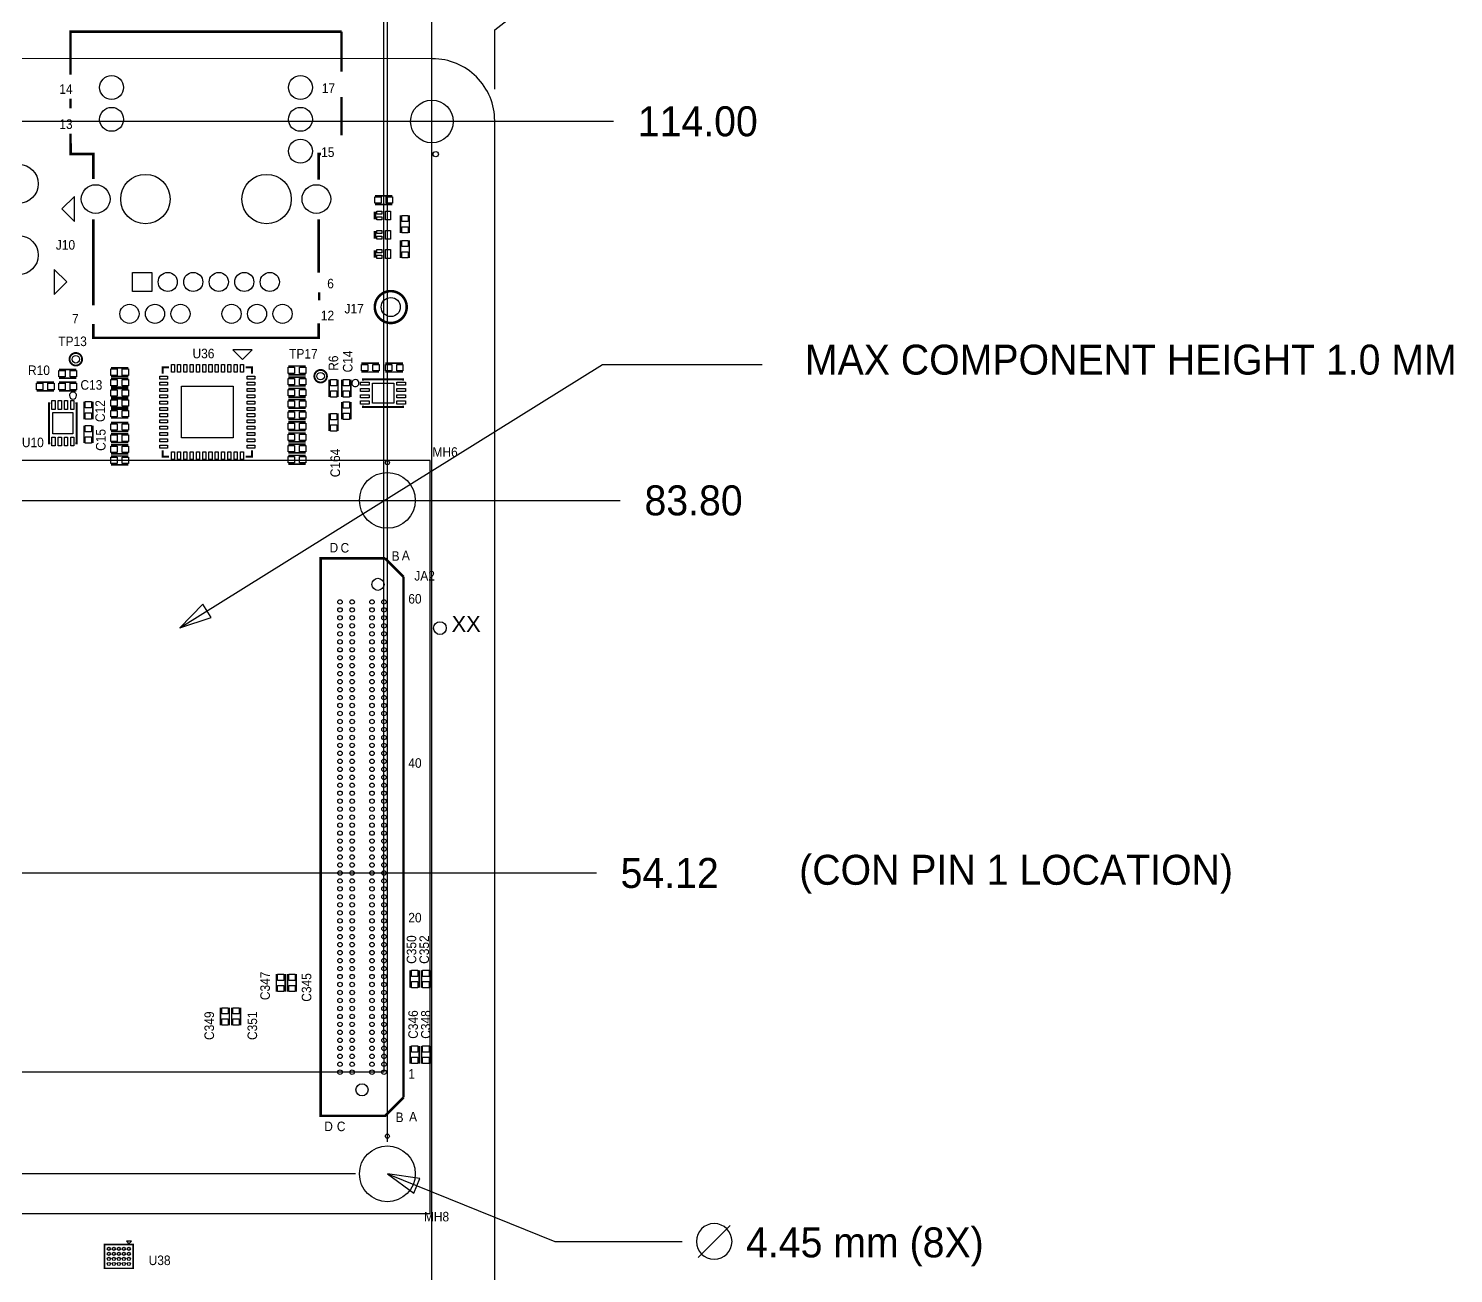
# Model space of a CAD drawing. Extents: x -2476 to 8518, y -1808 to 7994.
# Drawn here: x 4050 to 8518, y 874 to 4779 of the extents above; entities that cross this region are included whole.
import ezdxf
from ezdxf.enums import TextEntityAlignment as Align

# ---------------------------------------------------------------- set-up
doc = ezdxf.new("R2010")
doc.units = 0
doc.layers.add('1', color=211, linetype='CONTINUOUS')
doc.layers.add('2', color=191, linetype='CONTINUOUS')

msp = doc.modelspace()

# ---------------------------------------------------------------- linework, layer by layer
at = {"layer": '1'}
for points in [[(5164.7198, 1605.7069), (5164.7198, 5075), (5550, 5400), (5565.7973, 5984.5)], [(5175.3103, 1287.1045), (5175.3103, 4825), (5750, 5350), (5750, 5984.5)], [(5315.0902, 297.4191), (5315.0902, 4825), (5925, 5350), (5925, 5984.5)], [(5511.9402, 4589.3111), (5511.9402, 4775), (6250, 5350), (6250, 5959.5)], [(5164.7198, 1605.7069), (5164.7198, 5275)], [(296.85, 4488.168), (5884.5, 4488.168)], [(4525, 2900), (5850, 3725), (6350, 3725)], [(2268.6142, 1062.1045), (5309.6142, 1062.1045), (5309.6142, 3424.3095), (2268.6142, 3424.3095), (2268.6142, 1062.1045)], [(2493.8142, 3299.3093), (5905.5, 3299.3093)], [(4596.6759, 2974.0781), (4525, 2900), (4623.1037, 2931.6332), (4596.6759, 2974.0781)], [(3858.2475, 2130.7049), (5830.5, 2130.7049)], [(5164.7198, 1605.7069), (5164.7198, 1505.7069), (5064.7198, 1505.7069)], [(5064.7198, 1505.7069), (-55.5, 1505.7069)], [(5075.3103, 1187.1045), (-80.5, 1187.1045)], [(5175.3103, 1187.1045), (5700, 975), (6100, 975)], [(5277.3911, 1172.8038), (5175.3103, 1187.1045), (5258.6519, 1126.4482), (5277.3911, 1172.8038)], [(6250, 1025), (6150, 925)]]:
    msp.add_lwpolyline(points, dxfattribs=at)
for points in [[(195, 0), (5317.0449, 0.5482, 0.414025), (5511.9402, 195.5691), (5511.9402, 4489.3111, 0.414251), (5316.9402, 4684.3361), (194.9413, 4684.993, 0.414163), (0, 4490.018), (0, 194.982, 0.414187)], [(6255.9017, 975, 1), (6144.0983, 975, 1)]]:
    msp.add_lwpolyline(points, format="xyb", close=True, dxfattribs=at)
at = {"layer": '2'}
for points, const_width in [([(4181.6489, 4634.3093), (4181.6489, 4769.3093), (5031.6489, 4769.3093)], 8), ([(5031.6489, 4769.3093), (5031.6489, 4644.3093)], 8), ([(4181.6489, 4529.3093), (4181.6489, 4559.3093)], 8), ([(5031.6489, 4564.3093), (5031.6489, 4444.3093)], 8), ([(4253.1056, 4307.1439), (4253.1056, 4385.8841), (4182.2395, 4385.8841), (4181.6489, 4449.3093)], 8), ([(4967.6725, 4385.8841), (4959.7985, 4385.8841), (4959.7985, 4305.1754)], 8), ([(5191.3733, 4254.7423), (5136.2551, 4254.7423)], 5), ([(5136.2551, 4204.4983), (5136.2551, 4180.8763)], 7.874), ([(5191.3733, 4227.1833), (5136.2551, 4227.1833)], 5), ([(4253.1056, 3911.4747), (4253.1056, 4181.1597)], 8), ([(4959.7985, 4181.1597), (4959.7985, 4013.8369)], 8), ([(5216.5308, 4138.0099), (5216.5308, 4193.1281)], 5), ([(5244.0898, 4138.0099), (5244.0898, 4193.1281)], 5), ([(5136.2551, 4143.9155), (5136.2551, 4120.2935)], 7.874), ([(5216.5308, 4059.5454), (5216.5308, 4114.6636)], 5), ([(5244.0898, 4059.5454), (5244.0898, 4114.6636)], 5), ([(5136.2551, 4083.9155), (5136.2551, 4060.2935)], 7.874), ([(4961.3733, 3951.2778), (4961.3733, 3926.2778)], 8), ([(4959.7985, 3854.388), (4959.7985, 3809.1124), (4253.1056, 3809.1124), (4253.1056, 3852.4195)], 8), ([(4200.4993, 3710.0888), (4145.3811, 3710.0888)], 5), ([(4363.4993, 3715.0888), (4308.3811, 3715.0888)], 5), ([(4470.9402, 3696.3093), (4470.9402, 3716.3093), (4490.9402, 3716.3093)], 6), ([(4730.9402, 3716.3093), (4750.9402, 3716.3093), (4750.9402, 3696.3093)], 6), ([(4919.4091, 3720.6086), (4864.2909, 3720.6086)], 5), ([(5094.1054, 3729.3485), (5149.2236, 3729.3485)], 5), ([(5224.2236, 3729.3485), (5169.1054, 3729.3485)], 5), ([(4130.4993, 3670.0888), (4075.3811, 3670.0888)], 5), ([(4200.4993, 3682.5298), (4145.3811, 3682.5298)], 5), ([(4200.4993, 3670.0888), (4145.3811, 3670.0888)], 5), ([(4363.4993, 3687.5298), (4308.3811, 3687.5298)], 5), ([(4363.4993, 3681.9864), (4308.3811, 3681.9864)], 5), ([(4919.4091, 3693.0496), (4864.2909, 3693.0496)], 5), ([(4919.4091, 3685.6086), (4864.2909, 3685.6086)], 5), ([(4992.885, 3678.1281), (4992.885, 3623.0099)], 5), ([(5020.444, 3678.1281), (5020.444, 3623.0099)], 5), ([(5032.885, 3678.1281), (5032.885, 3623.0099)], 5), ([(5060.444, 3678.1281), (5060.444, 3623.0099)], 5), ([(5094.1054, 3701.7895), (5149.2236, 3701.7895)], 5), ([(5098.6724, 3674.9391), (5098.6724, 3678.8761), (5224.6566, 3678.8761), (5224.6566, 3674.9391)], 5.9055), ([(5224.2236, 3701.7895), (5169.1054, 3701.7895)], 5), ([(4130.4993, 3642.5298), (4075.3811, 3642.5298)], 5), ([(4200.4993, 3642.5298), (4145.3811, 3642.5298)], 5), ([(4363.4993, 3654.4274), (4308.3811, 3654.4274)], 5), ([(4363.4993, 3650.0888), (4308.3811, 3650.0888)], 5), ([(4363.4993, 3622.5298), (4308.3811, 3622.5298)], 5), ([(4363.4993, 3618.0888), (4308.3811, 3618.0888)], 5), ([(4919.4091, 3658.0496), (4864.2909, 3658.0496)], 5), ([(4919.4091, 3650.6086), (4864.2909, 3650.6086)], 5), ([(4919.4091, 3623.0496), (4864.2909, 3623.0496)], 5), ([(4118.5701, 3604.3014), (4114.6331, 3604.3014), (4114.6331, 3478.3172), (4118.5701, 3478.3172)], 5.9055), ([(4197.3103, 3604.3014), (4201.2473, 3604.3014), (4201.2473, 3478.3172), (4197.3103, 3478.3172)], 5.9055), ([(4224.1607, 3608.8684), (4224.1607, 3553.7502)], 5), ([(4251.7197, 3608.8684), (4251.7197, 3553.7502)], 5), ([(4363.4993, 3590.5298), (4308.3811, 3590.5298)], 5), ([(4308.3811, 3585.0888), (4363.4993, 3585.0888)], 5), ([(4919.4091, 3615.6086), (4864.2909, 3615.6086)], 5), ([(4919.4091, 3588.0496), (4864.2909, 3588.0496)], 5), ([(4919.4091, 3580.6086), (4864.2909, 3580.6086)], 5), ([(5032.885, 3608.1281), (5032.885, 3553.0099)], 5), ([(5060.444, 3608.1281), (5060.444, 3553.0099)], 5), ([(5098.6724, 3596.1989), (5098.6724, 3592.2619), (5224.6566, 3592.2619), (5224.6566, 3596.1989)], 5.9055), ([(4224.1607, 3478.7502), (4224.1607, 3533.8684)], 5), ([(4251.7197, 3478.7502), (4251.7197, 3533.8684)], 5), ([(4308.3811, 3557.5298), (4363.4993, 3557.5298)], 5), ([(4308.3811, 3543.0888), (4363.4993, 3543.0888)], 5), ([(4919.4091, 3553.0496), (4864.2909, 3553.0496)], 5), ([(4919.4091, 3545.6086), (4864.2909, 3545.6086)], 5), ([(4992.885, 3516.6713), (4992.885, 3571.7895)], 5), ([(5020.444, 3516.6713), (5020.444, 3571.7895)], 5), ([(4308.3811, 3515.5298), (4363.4993, 3515.5298)], 5), ([(4308.3811, 3508.0888), (4363.4993, 3508.0888)], 5), ([(4919.4091, 3518.0496), (4864.2909, 3518.0496)], 5), ([(4864.2909, 3510.6086), (4919.4091, 3510.6086)], 5), ([(4864.2909, 3483.0496), (4919.4091, 3483.0496)], 5), ([(4308.3811, 3480.5298), (4363.4993, 3480.5298)], 5), ([(4308.3811, 3473.0888), (4363.4993, 3473.0888)], 5), ([(4308.3811, 3445.5298), (4363.4993, 3445.5298)], 5), ([(4308.3811, 3438.4156), (4363.4993, 3438.4156)], 5), ([(4490.9402, 3436.3093), (4470.9402, 3436.3093), (4470.9402, 3456.3093)], 6), ([(4750.9402, 3456.3093), (4750.9402, 3436.3093), (4730.9402, 3436.3093)], 6), ([(4919.4091, 3475.6086), (4864.2909, 3475.6086)], 5), ([(4919.4091, 3448.0496), (4864.2909, 3448.0496)], 5), ([(4919.4091, 3440.6086), (4864.2909, 3440.6086)], 5), ([(4308.3811, 3410.8566), (4363.4993, 3410.8566)], 5), ([(4919.4091, 3413.0496), (4864.2909, 3413.0496)], 5), ([(5167.9246, 3117.6163), (4965.9009, 3117.6163), (4965.9009, 1368.7975), (5167.9246, 1368.7975), (5225.7435, 1426.6163)], 7.874), ([(5225.7435, 3059.7975), (5167.9246, 3117.6163)], 7.874), ([(5225.7435, 1426.6163), (5225.7435, 3059.7975)], 7.874), ([(4827.1607, 1758.4313), (4827.1607, 1813.5495)], 5), ([(4854.7197, 1758.4313), (4854.7197, 1813.5495)], 5), ([(4862.1607, 1758.4313), (4862.1607, 1813.5495)], 5), ([(4889.7197, 1758.4313), (4889.7197, 1813.5495)], 5), ([(5247.1607, 1770.4313), (5247.1607, 1825.5495)], 5), ([(5274.7197, 1770.4313), (5274.7197, 1825.5495)], 5), ([(5282.1607, 1770.4313), (5282.1607, 1825.5495)], 5), ([(5309.7197, 1770.4313), (5309.7197, 1825.5495)], 5), ([(4652.1607, 1708.1282), (4652.1607, 1653.01)], 5), ([(4679.7197, 1708.1282), (4679.7197, 1653.01)], 5), ([(4687.1607, 1708.1282), (4687.1607, 1653.01)], 5), ([(4714.7197, 1708.1282), (4714.7197, 1653.01)], 5), ([(5247.1607, 1588.1282), (5247.1607, 1533.01)], 5), ([(5274.7197, 1588.1282), (5274.7197, 1533.01)], 5), ([(5282.1607, 1588.1282), (5282.1607, 1533.01)], 5), ([(5309.7197, 1588.1282), (5309.7197, 1533.01)], 5), ([(4378.5859, 965.5061), (4378.5859, 890.7029), (4288.0347, 890.7029), (4288.0347, 965.5061), (4378.5859, 965.5061)], 5)]:
    msp.add_lwpolyline(points, dxfattribs=dict(at, const_width=const_width))
for points in [[(4154.641, 4213.3644), (4194.0111, 4173.9943), (4194.0111, 4252.7345)], [(5136.2552, 4230.9234), (5136.2552, 4251.0021), (5155.9402, 4251.0021), (5155.9402, 4230.9234)], [(5191.3732, 4251.00215), (5191.3732, 4230.92345), (5171.6882, 4230.92345), (5171.6882, 4251.00215)], [(5142.1489, 4196.6243), (5142.1489, 4206.4668), (5157.8969, 4206.4668), (5157.8969, 4196.6243)], [(5169.7197, 4178.9077), (5169.7197, 4206.4668), (5185.4677, 4206.4668), (5185.4677, 4178.9077)], [(5142.1528, 4178.9077), (5142.1528, 4188.7502), (5157.9008, 4188.7502), (5157.9008, 4178.9077)], [(5220.27095, 4193.128), (5240.34965, 4193.128), (5240.34965, 4173.443), (5220.27095, 4173.443)], [(5240.34965, 4138.01), (5220.27095, 4138.01), (5220.27095, 4157.695), (5240.34965, 4157.695)], [(5142.1489, 4136.0415), (5142.1489, 4145.884), (5157.8969, 4145.884), (5157.8969, 4136.0415)], [(5142.1528, 4118.3249), (5142.1528, 4128.1674), (5157.9008, 4128.1674), (5157.9008, 4118.3249)], [(5169.7197, 4118.3249), (5169.7197, 4145.884), (5185.4677, 4145.884), (5185.4677, 4118.3249)], [(5220.27095, 4114.6635), (5240.34965, 4114.6635), (5240.34965, 4094.9785), (5220.27095, 4094.9785)], [(5142.1489, 4076.0415), (5142.1489, 4085.884), (5157.8969, 4085.884), (5157.8969, 4076.0415)], [(5142.1528, 4058.3249), (5142.1528, 4068.1674), (5157.9008, 4068.1674), (5157.9008, 4058.3249)], [(5169.7197, 4058.3249), (5169.7197, 4085.884), (5185.4677, 4085.884), (5185.4677, 4058.3249)], [(5240.34965, 4059.5455), (5220.27095, 4059.5455), (5220.27095, 4079.2305), (5240.34965, 4079.2305)], [(4170.4284, 3984.3093), (4131.0583, 4023.6794), (4131.0583, 3944.9392)], [(4376.6489, 3954.3093), (4376.6489, 4014.3093), (4436.6489, 4014.3093), (4436.6489, 3954.3093)], [(4720.9402, 3741.3093), (4750.9402, 3771.3093), (4690.9402, 3771.3093)], [(4308.3812, 3691.2699), (4308.3812, 3711.3486), (4328.0662, 3711.3486), (4328.0662, 3691.2699)], [(4363.4992, 3711.34865), (4363.4992, 3691.26995), (4343.8142, 3691.26995), (4343.8142, 3711.34865)], [(4497.9168, 3724.9193), (4507.3656, 3724.9193), (4507.3656, 3701.2973), (4497.9168, 3701.2973)], [(4517.6178, 3724.9193), (4527.0666, 3724.9193), (4527.0666, 3701.2973), (4517.6178, 3701.2973)], [(4537.3138, 3724.9193), (4546.7626, 3724.9193), (4546.7626, 3701.2973), (4537.3138, 3701.2973)], [(4557.0148, 3724.9193), (4566.4636, 3724.9193), (4566.4636, 3701.2973), (4557.0148, 3701.2973)], [(4576.7158, 3724.9193), (4586.1646, 3724.9193), (4586.1646, 3701.2973), (4576.7158, 3701.2973)], [(4596.4168, 3724.9193), (4605.8656, 3724.9193), (4605.8656, 3701.2973), (4596.4168, 3701.2973)], [(4616.0148, 3724.9193), (4625.4636, 3724.9193), (4625.4636, 3701.2973), (4616.0148, 3701.2973)], [(4635.7158, 3724.9193), (4645.1646, 3724.9193), (4645.1646, 3701.2973), (4635.7158, 3701.2973)], [(4655.4168, 3724.9193), (4664.8656, 3724.9193), (4664.8656, 3701.2973), (4655.4168, 3701.2973)], [(4675.1178, 3724.9193), (4684.5666, 3724.9193), (4684.5666, 3701.2973), (4675.1178, 3701.2973)], [(4694.8138, 3724.9193), (4704.2626, 3724.9193), (4704.2626, 3701.2973), (4694.8138, 3701.2973)], [(4714.5148, 3724.9193), (4723.9636, 3724.9193), (4723.9636, 3701.2973), (4714.5148, 3701.2973)], [(4864.291, 3696.7897), (4864.291, 3716.8684), (4883.976, 3716.8684), (4883.976, 3696.7897)], [(4919.409, 3716.86845), (4919.409, 3696.78975), (4899.724, 3696.78975), (4899.724, 3716.86845)], [(5094.1055, 3705.5296), (5094.1055, 3725.6083), (5113.7905, 3725.6083), (5113.7905, 3705.5296)], [(5149.2235, 3725.60835), (5149.2235, 3705.52965), (5129.5385, 3705.52965), (5129.5385, 3725.60835)], [(5169.1055, 3705.5296), (5169.1055, 3725.6083), (5188.7905, 3725.6083), (5188.7905, 3705.5296)], [(5224.2235, 3725.60835), (5224.2235, 3705.52965), (5204.5385, 3705.52965), (5204.5385, 3725.60835)], [(4075.3812, 3646.2699), (4075.3812, 3666.3486), (4095.0662, 3666.3486), (4095.0662, 3646.2699)], [(4130.4992, 3666.34865), (4130.4992, 3646.26995), (4110.8142, 3646.26995), (4110.8142, 3666.34865)], [(4145.3812, 3686.2699), (4145.3812, 3706.3486), (4165.0662, 3706.3486), (4165.0662, 3686.2699)], [(4145.3812, 3646.2699), (4145.3812, 3666.3486), (4165.0662, 3666.3486), (4165.0662, 3646.2699)], [(4200.4992, 3706.34865), (4200.4992, 3686.26995), (4180.8142, 3686.26995), (4180.8142, 3706.34865)], [(4200.4992, 3666.34865), (4200.4992, 3646.26995), (4180.8142, 3646.26995), (4180.8142, 3666.34865)], [(4308.3812, 3658.1675), (4308.3812, 3678.2462), (4328.0662, 3678.2462), (4328.0662, 3658.1675)], [(4363.4992, 3678.24625), (4363.4992, 3658.16755), (4343.8142, 3658.16755), (4343.8142, 3678.24625)], [(4462.3302, 3679.8839), (4462.3302, 3689.3327), (4485.9522, 3689.3327), (4485.9522, 3679.8839)], [(4462.3302, 3660.1829), (4462.3302, 3669.6317), (4485.9522, 3669.6317), (4485.9522, 3660.1829)], [(4735.9282, 3679.8839), (4735.9282, 3689.3327), (4759.5502, 3689.3327), (4759.5502, 3679.8839)], [(4735.9282, 3660.1829), (4735.9282, 3669.6317), (4759.5502, 3669.6317), (4759.5502, 3660.1829)], [(4864.291, 3661.7897), (4864.291, 3681.8684), (4883.976, 3681.8684), (4883.976, 3661.7897)], [(4919.409, 3681.86845), (4919.409, 3661.78975), (4899.724, 3661.78975), (4899.724, 3681.86845)], [(4996.62515, 3678.128), (5016.70385, 3678.128), (5016.70385, 3658.443), (4996.62515, 3658.443)], [(5036.62515, 3678.128), (5056.70385, 3678.128), (5056.70385, 3658.443), (5036.62515, 3658.443)], [(5090.7983, 3660.1753), (5090.7983, 3670.0178), (5118.3574, 3670.0178), (5118.3574, 3660.1753)], [(5128.1999, 3604.0729), (5128.1999, 3667.065), (5195.129, 3667.065), (5195.129, 3604.0729)], [(5204.9715, 3660.1753), (5204.9715, 3670.0178), (5232.5306, 3670.0178), (5232.5306, 3660.1753)], [(4308.3812, 3626.2699), (4308.3812, 3646.3486), (4328.0662, 3646.3486), (4328.0662, 3626.2699)], [(4363.4992, 3646.34865), (4363.4992, 3626.26995), (4343.8142, 3626.26995), (4343.8142, 3646.34865)], [(4462.3302, 3640.4869), (4462.3302, 3649.9357), (4485.9522, 3649.9357), (4485.9522, 3640.4869)], [(4462.3302, 3620.7859), (4462.3302, 3630.2347), (4485.9522, 3630.2347), (4485.9522, 3620.7859)], [(4530.23155, 3657.01795), (4691.64885, 3657.01795), (4691.64885, 3495.60065), (4530.23155, 3495.60065)], [(4735.9282, 3640.4869), (4735.9282, 3649.9357), (4759.5502, 3649.9357), (4759.5502, 3640.4869)], [(4735.9282, 3620.7859), (4735.9282, 3630.2347), (4759.5502, 3630.2347), (4759.5502, 3620.7859)], [(4864.291, 3626.7897), (4864.291, 3646.8684), (4883.976, 3646.8684), (4883.976, 3626.7897)], [(4919.409, 3646.86845), (4919.409, 3626.78975), (4899.724, 3626.78975), (4899.724, 3646.86845)], [(5016.70385, 3623.01), (4996.62515, 3623.01), (4996.62515, 3642.695), (5016.70385, 3642.695)], [(5056.70385, 3623.01), (5036.62515, 3623.01), (5036.62515, 3642.695), (5056.70385, 3642.695)], [(5090.7983, 3640.4902), (5090.7983, 3650.3327), (5118.3574, 3650.3327), (5118.3574, 3640.4902)], [(5090.7983, 3620.8052), (5090.7983, 3630.6477), (5118.3574, 3630.6477), (5118.3574, 3620.8052)], [(5204.9715, 3640.4902), (5204.9715, 3650.3327), (5232.5306, 3650.3327), (5232.5306, 3640.4902)], [(5204.9715, 3620.8052), (5204.9715, 3630.6477), (5232.5306, 3630.6477), (5232.5306, 3620.8052)], [(4123.49135, 3612.17545), (4133.33385, 3612.17545), (4133.33385, 3584.61635), (4123.49135, 3584.61635)], [(4126.44415, 3574.77385), (4189.43625, 3574.77385), (4189.43625, 3507.84475), (4126.44415, 3507.84475)], [(4143.17645, 3612.17545), (4153.01895, 3612.17545), (4153.01895, 3584.61635), (4143.17645, 3584.61635)], [(4162.86145, 3612.17545), (4172.70395, 3612.17545), (4172.70395, 3584.61635), (4162.86145, 3584.61635)], [(4182.54655, 3612.17545), (4192.38905, 3612.17545), (4192.38905, 3584.61635), (4182.54655, 3584.61635)], [(4227.90085, 3608.8683), (4247.97955, 3608.8683), (4247.97955, 3589.1833), (4227.90085, 3589.1833)], [(4308.3812, 3594.2699), (4308.3812, 3614.3486), (4328.0662, 3614.3486), (4328.0662, 3594.2699)], [(4308.3812, 3561.2699), (4308.3812, 3581.3486), (4328.0662, 3581.3486), (4328.0662, 3561.2699)], [(4363.4992, 3614.34865), (4363.4992, 3594.26995), (4343.8142, 3594.26995), (4343.8142, 3614.34865)], [(4363.4992, 3581.34865), (4363.4992, 3561.26995), (4343.8142, 3561.26995), (4343.8142, 3581.34865)], [(4462.3302, 3601.0849), (4462.3302, 3610.5337), (4485.9522, 3610.5337), (4485.9522, 3601.0849)], [(4462.3302, 3581.3839), (4462.3302, 3590.8327), (4485.9522, 3590.8327), (4485.9522, 3581.3839)], [(4735.9282, 3601.0849), (4735.9282, 3610.5337), (4759.5502, 3610.5337), (4759.5502, 3601.0849)], [(4735.9282, 3581.3839), (4735.9282, 3590.8327), (4759.5502, 3590.8327), (4759.5502, 3581.3839)], [(4864.291, 3591.7897), (4864.291, 3611.8684), (4883.976, 3611.8684), (4883.976, 3591.7897)], [(4864.291, 3556.7897), (4864.291, 3576.8684), (4883.976, 3576.8684), (4883.976, 3556.7897)], [(4919.409, 3611.86845), (4919.409, 3591.78975), (4899.724, 3591.78975), (4899.724, 3611.86845)], [(4919.409, 3576.86845), (4919.409, 3556.78975), (4899.724, 3556.78975), (4899.724, 3576.86845)], [(5036.62515, 3608.128), (5056.70385, 3608.128), (5056.70385, 3588.443), (5036.62515, 3588.443)], [(5090.7983, 3601.1201), (5090.7983, 3610.9626), (5118.3574, 3610.9626), (5118.3574, 3601.1201)], [(5204.9715, 3601.1201), (5204.9715, 3610.9626), (5232.5306, 3610.9626), (5232.5306, 3601.1201)], [(4247.97955, 3553.7503), (4227.90085, 3553.7503), (4227.90085, 3573.4353), (4247.97955, 3573.4353)], [(4227.90085, 3533.8683), (4247.97955, 3533.8683), (4247.97955, 3514.1833), (4227.90085, 3514.1833)], [(4308.3812, 3519.2699), (4308.3812, 3539.3486), (4328.0662, 3539.3486), (4328.0662, 3519.2699)], [(4363.4992, 3539.34865), (4363.4992, 3519.26995), (4343.8142, 3519.26995), (4343.8142, 3539.34865)], [(4462.3302, 3561.7859), (4462.3302, 3571.2347), (4485.9522, 3571.2347), (4485.9522, 3561.7859)], [(4462.3302, 3542.0849), (4462.3302, 3551.5337), (4485.9522, 3551.5337), (4485.9522, 3542.0849)], [(4462.3302, 3522.3839), (4462.3302, 3531.8327), (4485.9522, 3531.8327), (4485.9522, 3522.3839)], [(4735.9282, 3561.7859), (4735.9282, 3571.2347), (4759.5502, 3571.2347), (4759.5502, 3561.7859)], [(4735.9282, 3542.0849), (4735.9282, 3551.5337), (4759.5502, 3551.5337), (4759.5502, 3542.0849)], [(4735.9282, 3522.3839), (4735.9282, 3531.8327), (4759.5502, 3531.8327), (4759.5502, 3522.3839)], [(4864.291, 3521.7897), (4864.291, 3541.8684), (4883.976, 3541.8684), (4883.976, 3521.7897)], [(4919.409, 3541.86845), (4919.409, 3521.78975), (4899.724, 3521.78975), (4899.724, 3541.86845)], [(4996.62515, 3571.7894), (5016.70385, 3571.7894), (5016.70385, 3552.1044), (4996.62515, 3552.1044)], [(5016.70385, 3516.6714), (4996.62515, 3516.6714), (4996.62515, 3536.3564), (5016.70385, 3536.3564)], [(5056.70385, 3553.01), (5036.62515, 3553.01), (5036.62515, 3572.695), (5056.70385, 3572.695)], [(4123.49135, 3498.00225), (4133.33385, 3498.00225), (4133.33385, 3470.44315), (4123.49135, 3470.44315)], [(4143.17645, 3498.00225), (4153.01895, 3498.00225), (4153.01895, 3470.44315), (4143.17645, 3470.44315)], [(4162.86145, 3498.00225), (4172.70395, 3498.00225), (4172.70395, 3470.44315), (4162.86145, 3470.44315)], [(4182.54655, 3498.00225), (4192.38905, 3498.00225), (4192.38905, 3470.44315), (4182.54655, 3470.44315)], [(4247.97955, 3478.7503), (4227.90085, 3478.7503), (4227.90085, 3498.4353), (4247.97955, 3498.4353)], [(4308.3812, 3484.2699), (4308.3812, 3504.3486), (4328.0662, 3504.3486), (4328.0662, 3484.2699)], [(4363.4992, 3504.34865), (4363.4992, 3484.26995), (4343.8142, 3484.26995), (4343.8142, 3504.34865)], [(4462.3302, 3502.6829), (4462.3302, 3512.1317), (4485.9522, 3512.1317), (4485.9522, 3502.6829)], [(4462.3302, 3482.9869), (4462.3302, 3492.4357), (4485.9522, 3492.4357), (4485.9522, 3482.9869)], [(4735.9282, 3502.6829), (4735.9282, 3512.1317), (4759.5502, 3512.1317), (4759.5502, 3502.6829)], [(4735.9282, 3482.9869), (4735.9282, 3492.4357), (4759.5502, 3492.4357), (4759.5502, 3482.9869)], [(4864.291, 3486.7897), (4864.291, 3506.8684), (4883.976, 3506.8684), (4883.976, 3486.7897)], [(4919.409, 3506.86845), (4919.409, 3486.78975), (4899.724, 3486.78975), (4899.724, 3506.86845)], [(4308.3812, 3449.2699), (4308.3812, 3469.3486), (4328.0662, 3469.3486), (4328.0662, 3449.2699)], [(4363.4992, 3469.34865), (4363.4992, 3449.26995), (4343.8142, 3449.26995), (4343.8142, 3469.34865)], [(4462.3302, 3463.2859), (4462.3302, 3472.7347), (4485.9522, 3472.7347), (4485.9522, 3463.2859)], [(4497.9168, 3451.3213), (4507.3656, 3451.3213), (4507.3656, 3427.6993), (4497.9168, 3427.6993)], [(4517.6178, 3451.3213), (4527.0666, 3451.3213), (4527.0666, 3427.6993), (4517.6178, 3427.6993)], [(4537.3138, 3451.3213), (4546.7626, 3451.3213), (4546.7626, 3427.6993), (4537.3138, 3427.6993)], [(4557.0148, 3451.3213), (4566.4636, 3451.3213), (4566.4636, 3427.6993), (4557.0148, 3427.6993)], [(4576.7158, 3451.3213), (4586.1646, 3451.3213), (4586.1646, 3427.6993), (4576.7158, 3427.6993)], [(4596.4168, 3451.3213), (4605.8656, 3451.3213), (4605.8656, 3427.6993), (4596.4168, 3427.6993)], [(4616.0148, 3451.3213), (4625.4636, 3451.3213), (4625.4636, 3427.6993), (4616.0148, 3427.6993)], [(4635.7158, 3451.3213), (4645.1646, 3451.3213), (4645.1646, 3427.6993), (4635.7158, 3427.6993)], [(4655.4168, 3451.3213), (4664.8656, 3451.3213), (4664.8656, 3427.6993), (4655.4168, 3427.6993)], [(4675.1178, 3451.3213), (4684.5666, 3451.3213), (4684.5666, 3427.6993), (4675.1178, 3427.6993)], [(4694.8138, 3451.3213), (4704.2626, 3451.3213), (4704.2626, 3427.6993), (4694.8138, 3427.6993)], [(4714.5148, 3451.3213), (4723.9636, 3451.3213), (4723.9636, 3427.6993), (4714.5148, 3427.6993)], [(4735.9282, 3463.2859), (4735.9282, 3472.7347), (4759.5502, 3472.7347), (4759.5502, 3463.2859)], [(4864.291, 3451.7897), (4864.291, 3471.8684), (4883.976, 3471.8684), (4883.976, 3451.7897)], [(4919.409, 3471.86845), (4919.409, 3451.78975), (4899.724, 3451.78975), (4899.724, 3471.86845)], [(4308.3812, 3414.5967), (4308.3812, 3434.6754), (4328.0662, 3434.6754), (4328.0662, 3414.5967)], [(4363.4992, 3434.67545), (4363.4992, 3414.59675), (4343.8142, 3414.59675), (4343.8142, 3434.67545)], [(4864.291, 3416.7897), (4864.291, 3436.8684), (4883.976, 3436.8684), (4883.976, 3416.7897)], [(4919.409, 3436.86845), (4919.409, 3416.78975), (4899.724, 3416.78975), (4899.724, 3436.86845)], [(4830.90085, 1813.5494), (4850.97955, 1813.5494), (4850.97955, 1793.8644), (4830.90085, 1793.8644)], [(4865.90085, 1813.5494), (4885.97955, 1813.5494), (4885.97955, 1793.8644), (4865.90085, 1793.8644)], [(5250.90085, 1825.5494), (5270.97955, 1825.5494), (5270.97955, 1805.8644), (5250.90085, 1805.8644)], [(5270.97955, 1770.4314), (5250.90085, 1770.4314), (5250.90085, 1790.1164), (5270.97955, 1790.1164)], [(5285.90085, 1825.5494), (5305.97955, 1825.5494), (5305.97955, 1805.8644), (5285.90085, 1805.8644)], [(5305.97955, 1770.4314), (5285.90085, 1770.4314), (5285.90085, 1790.1164), (5305.97955, 1790.1164)], [(4850.97955, 1758.4314), (4830.90085, 1758.4314), (4830.90085, 1778.1164), (4850.97955, 1778.1164)], [(4885.97955, 1758.4314), (4865.90085, 1758.4314), (4865.90085, 1778.1164), (4885.97955, 1778.1164)], [(4655.90085, 1708.1281), (4675.97955, 1708.1281), (4675.97955, 1688.4431), (4655.90085, 1688.4431)], [(4690.90085, 1708.1281), (4710.97955, 1708.1281), (4710.97955, 1688.4431), (4690.90085, 1688.4431)], [(4675.97955, 1653.0101), (4655.90085, 1653.0101), (4655.90085, 1672.6951), (4675.97955, 1672.6951)], [(4710.97955, 1653.0101), (4690.90085, 1653.0101), (4690.90085, 1672.6951), (4710.97955, 1672.6951)], [(5250.90085, 1588.1281), (5270.97955, 1588.1281), (5270.97955, 1568.4431), (5250.90085, 1568.4431)], [(5285.90085, 1588.1281), (5305.97955, 1588.1281), (5305.97955, 1568.4431), (5285.90085, 1568.4431)], [(5270.97955, 1533.0101), (5250.90085, 1533.0101), (5250.90085, 1552.6951), (5270.97955, 1552.6951)], [(5305.97955, 1533.0101), (5285.90085, 1533.0101), (5285.90085, 1552.6951), (5305.97955, 1552.6951)], [(4364.8064, 967.4746), (4372.6804, 975.3486), (4356.9323, 975.3486)]]:
    msp.add_lwpolyline(points, close=True, dxfattribs=at)
for points, const_width in [([(5235.9402, 3905.5691, 1), (5135.9402, 3905.5691, 1), (5235.9402, 3905.5691)], 8), ([(4218.0679, 3741.829, -0.414214), (4198.3829, 3722.144, -0.414214), (4178.6979, 3741.829, -0.414214), (4198.3829, 3761.514, -0.414214), (4218.0679, 3741.829)], 5.9055), ([(4966.081, 3708.4036, -0.414214), (4985.766, 3688.7186, -0.414214), (4966.081, 3669.0336, -0.414214), (4946.396, 3688.7186, -0.414214), (4966.081, 3708.4036)], 5.9055)]:
    msp.add_lwpolyline(points, format="xyb", dxfattribs=dict(at, const_width=const_width))
for points in [[(5086.1842, 3667.0651, 1), (5063.91645, 3667.06503, 1)], [(4200.5701, 3627.9235, 1), (4178.30243, 3627.92345, 1)]]:
    msp.add_lwpolyline(points, format="xyb", close=True, dxfattribs=at)
for centre, radius in [((4310.6489, 4594.3093), 37.5), ((4902.6489, 4594.3093), 37.5), ((4310.6489, 4494.3093), 37.5), ((4902.6489, 4494.3093), 37.5), ((5315.0902, 4487.4611), 66.929), ((4902.6489, 4394.3093), 37.5), ((5326.9012, 4385.0989), 8.46455), ((4019.6016, 4292.1046), 61.0235), ((4416.6489, 4244.3093), 77.5), ((4796.6489, 4244.3093), 77.5), ((4260.6489, 4244.3093), 45), ((4952.6489, 4244.3093), 45), ((4019.6016, 4068.4825), 61.0235), ((4486.6489, 3984.3093), 30), ((4566.6489, 3984.3093), 30), ((4646.6489, 3984.3093), 30), ((4726.6489, 3984.3093), 30), ((4806.6489, 3984.3093), 30), ((5185.9402, 3905.5691), 30), ((4366.6489, 3884.3093), 30), ((4446.6489, 3884.3093), 30), ((4526.6489, 3884.3093), 30), ((4686.6489, 3884.3093), 30), ((4766.6489, 3884.3093), 30), ((4846.6489, 3884.3093), 30), ((4198.3829, 3741.829), 11.811), ((4966.081, 3688.7186), 11.811), ((5175.3103, 3417.4195), 6.2992), ((5175.3103, 3299.3093), 87.5), ((5145.8222, 3035.9234), 19), ((5026.9246, 2980.7069), 7.00785), ((5026.9246, 2955.7069), 7.00785), ((5064.7198, 2980.7069), 7.00785), ((5064.7198, 2955.7069), 7.00785), ((5126.9246, 2980.7069), 7.00785), ((5126.9246, 2955.7069), 7.00785), ((5164.7198, 2980.7069), 7.00785), ((5164.7198, 2955.7069), 7.00785), ((5026.9246, 2930.7069), 7.00785), ((5026.9246, 2905.7069), 7.00785), ((5064.7198, 2930.7069), 7.00785), ((5064.7198, 2905.7069), 7.00785), ((5126.9246, 2930.7069), 7.00785), ((5126.9246, 2905.7069), 7.00785), ((5164.7198, 2930.7069), 7.00785), ((5164.7198, 2905.7069), 7.00785), ((5339.9402, 2898.5691), 20), ((5026.9246, 2880.7069), 7.00785), ((5026.9246, 2855.7069), 7.00785), ((5064.7198, 2880.7069), 7.00785), ((5064.7198, 2855.7069), 7.00785), ((5126.9246, 2880.7069), 7.00785), ((5126.9246, 2855.7069), 7.00785), ((5164.7198, 2880.7069), 7.00785), ((5164.7198, 2855.7069), 7.00785), ((5026.9246, 2830.7069), 7.00785), ((5064.7198, 2830.7069), 7.00785), ((5126.9246, 2830.7069), 7.00785), ((5164.7198, 2830.7069), 7.00785), ((5026.9246, 2805.7069), 7.00785), ((5026.9246, 2780.7069), 7.00785), ((5064.7198, 2805.7069), 7.00785), ((5064.7198, 2780.7069), 7.00785), ((5126.9246, 2805.7069), 7.00785), ((5126.9246, 2780.7069), 7.00785), ((5164.7198, 2805.7069), 7.00785), ((5164.7198, 2780.7069), 7.00785), ((5026.9246, 2755.7069), 7.00785), ((5026.9246, 2730.7069), 7.00785), ((5064.7198, 2755.7069), 7.00785), ((5064.7198, 2730.7069), 7.00785), ((5126.9246, 2755.7069), 7.00785), ((5126.9246, 2730.7069), 7.00785), ((5164.7198, 2755.7069), 7.00785), ((5164.7198, 2730.7069), 7.00785), ((5026.9246, 2705.7069), 7.00785), ((5026.9246, 2680.7069), 7.00785), ((5064.7198, 2705.7069), 7.00785), ((5064.7198, 2680.7069), 7.00785), ((5126.9246, 2705.7069), 7.00785), ((5126.9246, 2680.7069), 7.00785), ((5164.7198, 2705.7069), 7.00785), ((5164.7198, 2680.7069), 7.00785), ((5026.9246, 2655.7069), 7.00785), ((5026.9246, 2630.7069), 7.00785), ((5064.7198, 2655.7069), 7.00785), ((5064.7198, 2630.7069), 7.00785), ((5126.9246, 2655.7069), 7.00785), ((5126.9246, 2630.7069), 7.00785), ((5164.7198, 2655.7069), 7.00785), ((5164.7198, 2630.7069), 7.00785), ((5026.9246, 2605.7069), 7.00785), ((5064.7198, 2605.7069), 7.00785), ((5126.9246, 2605.7069), 7.00785), ((5164.7198, 2605.7069), 7.00785), ((5026.9246, 2580.7069), 7.00785), ((5026.9246, 2555.7069), 7.00785), ((5064.7198, 2580.7069), 7.00785), ((5064.7198, 2555.7069), 7.00785), ((5126.9246, 2580.7069), 7.00785), ((5126.9246, 2555.7069), 7.00785), ((5164.7198, 2580.7069), 7.00785), ((5164.7198, 2555.7069), 7.00785), ((5026.9246, 2530.7069), 7.00785), ((5026.9246, 2505.7069), 7.00785), ((5064.7198, 2530.7069), 7.00785), ((5064.7198, 2505.7069), 7.00785), ((5126.9246, 2530.7069), 7.00785), ((5126.9246, 2505.7069), 7.00785), ((5164.7198, 2530.7069), 7.00785), ((5164.7198, 2505.7069), 7.00785), ((5026.9246, 2480.7069), 7.00785), ((5026.9246, 2455.7069), 7.00785), ((5064.7198, 2480.7069), 7.00785), ((5064.7198, 2455.7069), 7.00785), ((5126.9246, 2480.7069), 7.00785), ((5126.9246, 2455.7069), 7.00785), ((5164.7198, 2480.7069), 7.00785), ((5164.7198, 2455.7069), 7.00785), ((5026.9246, 2430.7069), 7.00785), ((5064.7198, 2430.7069), 7.00785), ((5126.9246, 2430.7069), 7.00785), ((5164.7198, 2430.7069), 7.00785), ((5026.9246, 2405.7069), 7.00785), ((5026.9246, 2380.7069), 7.00785), ((5064.7198, 2405.7069), 7.00785), ((5064.7198, 2380.7069), 7.00785), ((5126.9246, 2405.7069), 7.00785), ((5126.9246, 2380.7069), 7.00785), ((5164.7198, 2405.7069), 7.00785), ((5164.7198, 2380.7069), 7.00785), ((5026.9246, 2355.7069), 7.00785), ((5026.9246, 2330.7069), 7.00785), ((5064.7198, 2355.7069), 7.00785), ((5064.7198, 2330.7069), 7.00785), ((5126.9246, 2355.7069), 7.00785), ((5126.9246, 2330.7069), 7.00785), ((5164.7198, 2355.7069), 7.00785), ((5164.7198, 2330.7069), 7.00785), ((5026.9246, 2305.7069), 7.00785), ((5026.9246, 2280.7069), 7.00785), ((5064.7198, 2305.7069), 7.00785), ((5064.7198, 2280.7069), 7.00785), ((5126.9246, 2305.7069), 7.00785), ((5126.9246, 2280.7069), 7.00785), ((5164.7198, 2305.7069), 7.00785), ((5164.7198, 2280.7069), 7.00785), ((5026.9246, 2255.7069), 7.00785), ((5026.9246, 2230.7069), 7.00785), ((5064.7198, 2255.7069), 7.00785), ((5064.7198, 2230.7069), 7.00785), ((5126.9246, 2255.7069), 7.00785), ((5126.9246, 2230.7069), 7.00785), ((5164.7198, 2255.7069), 7.00785), ((5164.7198, 2230.7069), 7.00785), ((5026.9246, 2205.7069), 7.00785), ((5064.7198, 2205.7069), 7.00785), ((5126.9246, 2205.7069), 7.00785), ((5164.7198, 2205.7069), 7.00785), ((5026.9246, 2180.7069), 7.00785), ((5026.9246, 2155.7069), 7.00785), ((5064.7198, 2180.7069), 7.00785), ((5064.7198, 2155.7069), 7.00785), ((5126.9246, 2180.7069), 7.00785), ((5126.9246, 2155.7069), 7.00785), ((5164.7198, 2180.7069), 7.00785), ((5164.7198, 2155.7069), 7.00785), ((5026.9246, 2130.7069), 7.00785), ((5026.9246, 2105.7069), 7.00785), ((5064.7198, 2130.7069), 7.00785), ((5064.7198, 2105.7069), 7.00785), ((5126.9246, 2130.7069), 7.00785), ((5126.9246, 2105.7069), 7.00785), ((5164.7198, 2130.7069), 7.00785), ((5164.7198, 2105.7069), 7.00785), ((5026.9246, 2080.7069), 7.00785), ((5026.9246, 2055.7069), 7.00785), ((5064.7198, 2080.7069), 7.00785), ((5064.7198, 2055.7069), 7.00785), ((5126.9246, 2080.7069), 7.00785), ((5126.9246, 2055.7069), 7.00785), ((5164.7198, 2080.7069), 7.00785), ((5164.7198, 2055.7069), 7.00785), ((5026.9246, 2030.7069), 7.00785), ((5026.9246, 2005.7069), 7.00785), ((5064.7198, 2030.7069), 7.00785), ((5064.7198, 2005.7069), 7.00785), ((5126.9246, 2030.7069), 7.00785), ((5126.9246, 2005.7069), 7.00785), ((5164.7198, 2030.7069), 7.00785), ((5164.7198, 2005.7069), 7.00785), ((5026.9246, 1980.7069), 7.00785), ((5064.7198, 1980.7069), 7.00785), ((5126.9246, 1980.7069), 7.00785), ((5164.7198, 1980.7069), 7.00785), ((5026.9246, 1955.7069), 7.00785), ((5026.9246, 1930.7069), 7.00785), ((5064.7198, 1955.7069), 7.00785), ((5064.7198, 1930.7069), 7.00785), ((5126.9246, 1955.7069), 7.00785), ((5126.9246, 1930.7069), 7.00785), ((5164.7198, 1955.7069), 7.00785), ((5164.7198, 1930.7069), 7.00785), ((5026.9246, 1905.7069), 7.00785), ((5026.9246, 1880.7069), 7.00785), ((5064.7198, 1905.7069), 7.00785), ((5064.7198, 1880.7069), 7.00785), ((5126.9246, 1905.7069), 7.00785), ((5126.9246, 1880.7069), 7.00785), ((5164.7198, 1905.7069), 7.00785), ((5164.7198, 1880.7069), 7.00785), ((5026.9246, 1855.7069), 7.00785), ((5026.9246, 1830.7069), 7.00785), ((5064.7198, 1855.7069), 7.00785), ((5064.7198, 1830.7069), 7.00785), ((5126.9246, 1855.7069), 7.00785), ((5126.9246, 1830.7069), 7.00785), ((5164.7198, 1855.7069), 7.00785), ((5164.7198, 1830.7069), 7.00785), ((5026.9246, 1805.7069), 7.00785), ((5026.9246, 1780.7069), 7.00785), ((5064.7198, 1805.7069), 7.00785), ((5064.7198, 1780.7069), 7.00785), ((5126.9246, 1805.7069), 7.00785), ((5126.9246, 1780.7069), 7.00785), ((5164.7198, 1805.7069), 7.00785), ((5164.7198, 1780.7069), 7.00785), ((5026.9246, 1755.7069), 7.00785), ((5064.7198, 1755.7069), 7.00785), ((5126.9246, 1755.7069), 7.00785), ((5164.7198, 1755.7069), 7.00785), ((5026.9246, 1730.7069), 7.00785), ((5026.9246, 1705.7069), 7.00785), ((5064.7198, 1730.7069), 7.00785), ((5064.7198, 1705.7069), 7.00785), ((5126.9246, 1730.7069), 7.00785), ((5126.9246, 1705.7069), 7.00785), ((5164.7198, 1730.7069), 7.00785), ((5164.7198, 1705.7069), 7.00785), ((5026.9246, 1680.7069), 7.00785), ((5026.9246, 1655.7069), 7.00785), ((5064.7198, 1680.7069), 7.00785), ((5064.7198, 1655.7069), 7.00785), ((5126.9246, 1680.7069), 7.00785), ((5126.9246, 1655.7069), 7.00785), ((5164.7198, 1680.7069), 7.00785), ((5164.7198, 1655.7069), 7.00785), ((5026.9246, 1630.7069), 7.00785), ((5026.9246, 1605.7069), 7.00785), ((5064.7198, 1630.7069), 7.00785), ((5064.7198, 1605.7069), 7.00785), ((5126.9246, 1630.7069), 7.00785), ((5126.9246, 1605.7069), 7.00785), ((5164.7198, 1630.7069), 7.00785), ((5164.7198, 1605.7069), 7.00785), ((5026.9246, 1580.7069), 7.00785), ((5064.7198, 1580.7069), 7.00785), ((5126.9246, 1580.7069), 7.00785), ((5164.7198, 1580.7069), 7.00785), ((5026.9246, 1555.7069), 7.00785), ((5026.9246, 1530.7069), 7.00785), ((5064.7198, 1555.7069), 7.00785), ((5064.7198, 1530.7069), 7.00785), ((5126.9246, 1555.7069), 7.00785), ((5126.9246, 1530.7069), 7.00785), ((5164.7198, 1555.7069), 7.00785), ((5164.7198, 1530.7069), 7.00785), ((5026.9246, 1505.7069), 7.00785), ((5064.7198, 1505.7069), 7.00785), ((5126.9246, 1505.7069), 7.00785), ((5164.7198, 1505.7069), 7.00785), ((5095.8222, 1450.4904), 19), ((5175.3103, 1305.2147), 6.2992), ((5175.3103, 1187.1045), 87.5), ((4301.8142, 951.7265), 4.92125), ((4301.8142, 935.9785), 4.92125), ((4317.5623, 951.7265), 4.92125), ((4317.5623, 935.9785), 4.92125), ((4333.3103, 951.7265), 4.92125), ((4333.3103, 935.9785), 4.92125), ((4349.0583, 951.7265), 4.92125), ((4349.0583, 935.9785), 4.92125), ((4364.8064, 951.7265), 4.92125), ((4364.8064, 935.9785), 4.92125), ((4301.8142, 920.2305), 4.92125), ((4301.8142, 904.4825), 4.92125), ((4317.5623, 920.2305), 4.92125), ((4317.5623, 904.4825), 4.92125), ((4333.3103, 920.2305), 4.92125), ((4333.3103, 904.4825), 4.92125), ((4349.0583, 920.2305), 4.92125), ((4349.0583, 904.4825), 4.92125), ((4364.8064, 920.2305), 4.92125), ((4364.8064, 904.4825), 4.92125)]:
    msp.add_circle(centre, radius, dxfattribs=at)

# ---------------------------------------------------------------- texts
at = {"layer": '1', "width": 0.978723}
for s, p in [('114.00', (5960.5, 4441.168)), ('MAX COMPONENT HEIGHT 1.0 MM', (6484.5, 3693.6667)), ('83.80', (5981.5, 3252.3093)), ('(CON PIN 1 LOCATION)', (6466.5, 2093.6666)), ('54.12', (5906.5, 2083.7049)), ('4.45 mm (8X)', (6300, 925))]:
    msp.add_text(s, height=94, dxfattribs=at).set_placement(p)
at = {"layer": '2'}
for s, height, width, p in [('14', 30, 0.933333, (4146.6489, 4574.3093)), ('17', 30, 0.933333, (4969.7473, 4577.1085)), ('13', 30, 0.933333, (4146.6489, 4464.3093)), ('15', 30, 0.933333, (4967.6489, 4376.2109)), ('6', 30, 0.933333, (4986.6489, 3964.3093)), ('12', 30, 0.933333, (4966.6489, 3864.2109)), ('J17', 30, 0.933333, (5040.9402, 3885.5691)), ('7', 30, 0.933333, (4186.6489, 3854.3093)), ('TP13', 30, 0.933333, (4143.3829, 3783.0888)), ('U36', 30, 0.933333, (4564.319, 3744.8751)), ('TP17', 30, 0.933333, (4867.235, 3744.1381)), ('R10', 30, 0.933333, (4048.6223, 3692.3985)), ('C13', 30, 0.933333, (4212.9402, 3646.3093)), ('U10', 30, 0.933333, (4029.3103, 3466.1045)), ('MH6', 30, 0.933333, (5316.85, 3435.8291)), ('D', 30, 0.933333, (4994.0285, 3135.9942)), ('C', 30, 0.933333, (5028.5442, 3135.4981)), ('B', 30, 0.933333, (5188.5942, 3109.6931)), ('A', 30, 0.933333, (5220.5942, 3111.6931)), ('JA2', 30, 0.933333, (5259.85, 3047.8291)), ('60', 30, 0.933333, (5240.9402, 2975.5691)), ('XX', 50, 1.02, (5376.85, 2886.8291)), ('40', 30, 0.933333, (5240.9402, 2460.5691)), ('20', 30, 0.933333, (5240.9402, 1975.5691)), ('1', 30, 0.933333, (5240.9402, 1485.5691)), ('D', 30, 0.933333, (4977.4065, 1320.8546)), ('C', 30, 0.933333, (5016.7766, 1320.8546)), ('B', 30, 0.933333, (5201.0743, 1349.4215)), ('A', 30, 0.933333, (5243.4673, 1351.3935)), ('MH8', 30, 0.933333, (5289.85, 1037.8291)), ('U38', 30, 0.933333, (4426.85, 900.8291))]:
    msp.add_text(s, height=height, dxfattribs=dict(at, width=width)).set_placement(p)
at = {"layer": '2', "width": 0.933333}
msp.add_text('J10', height=30, dxfattribs=at).set_placement((4165.9402, 4085.5691), align=Align.CENTER)
for s, p in [('C14', (5065.9402, 3700.5691)), ('R6', (5021.0333, 3705.7075)), ('C12', (4289.659, 3544.8421)), ('C15', (4291.622, 3454.5231)), ('C164', (5026.85, 3371.8291)), ('C350', (5265.9402, 1845.5691)), ('C352', (5305.9402, 1845.5691)), ('C347', (4806.85, 1731.8291)), ('C345', (4936.85, 1726.8291)), ('C346', (5270.9402, 1610.5691)), ('C348', (5310.9402, 1610.5691)), ('C349', (4631.85, 1606.8291)), ('C351', (4766.85, 1606.8291))]:
    msp.add_text(s, height=30, rotation=90, dxfattribs=at).set_placement(p)

doc.saveas('drawing.dxf')
